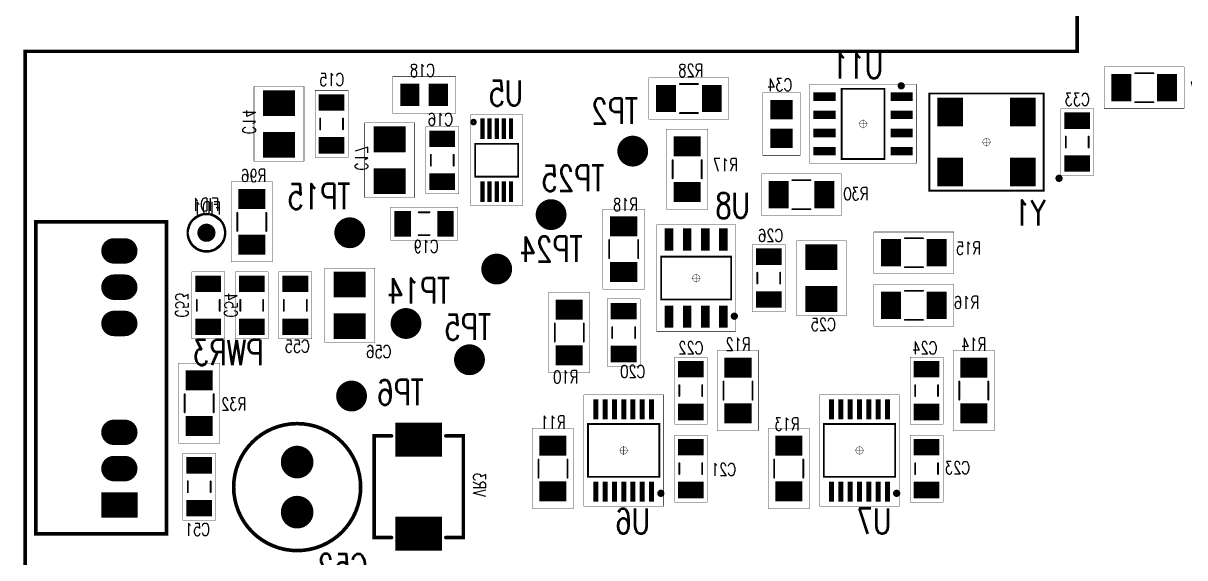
# Model space of a CAD drawing. Extents: x -0.16 to 8.87, y -0.15 to 6.46.
# Drawn here: x -0.005 to 3.197, y 2.604 to 4.078 of the extents above; entities that cross this region are included whole.
import ezdxf
from ezdxf.enums import TextEntityAlignment as Align

# ---------------------------------------------------------------- set-up
doc = ezdxf.new("R2010")
doc.units = 0
doc.linetypes.add('KEEPOUT_10011110$0', pattern=[2, 1, 1])
for name, color, linetype in [('BOARD_OUTLINE_00', 4, 'CONTINUOUS'), ('DRIL_NPLTE_THRU_01', 146, 'CONTINUOUS'), ('DRIL_NPLTE_THRU_02', 3, 'CONTINUOUS'), ('DRIL_NPLTE_THRU_03', 2, 'CONTINUOUS'), ('DRIL_NPLTE_THRU_04', 23, 'CONTINUOUS'), ('DRIL_PLTE_THRU_01', 146, 'CONTINUOUS'), ('DRIL_PLTE_THRU_02', 3, 'CONTINUOUS'), ('DRIL_PLTE_THRU_03', 2, 'CONTINUOUS'), ('DRIL_PLTE_THRU_04', 23, 'CONTINUOUS'), ('DRIL_SYMBOL', 4, 'CONTINUOUS'), ('KEEPOUT_00', 2, 'CONTINUOUS'), ('PADS_BOT', 231, 'CONTINUOUS'), ('PADS_INNER', 130, 'CONTINUOUS'), ('PADS_TOP', 130, 'CONTINUOUS'), ('PART_BOT_2DLINE_26', 43, 'CONTINUOUS'), ('PART_BOT_2DLINE_27', 136, 'CONTINUOUS'), ('PART_BOT_COPPER_21', 112, 'CONTINUOUS'), ('PART_NAME_29', 183, 'CONTINUOUS'), ('PART_NAME_30', 106, 'CONTINUOUS'), ('TAG_00', 4, 'CONTINUOUS'), ('TAG_01', 4, 'CONTINUOUS')]:
    doc.layers.add(name, color=color, linetype=linetype)
doc.styles.add('W0$01', font='simplex', dxfattribs={"width": 0.75})

# ---------------------------------------------------------------- blocks, each defined once
blk = doc.blocks.new('SMOOTH_0$01')
at = {"const_width": 0.005}
blk.add_lwpolyline([(-0.0025, 0, 1), (0.0025, 0, 1)], format="xyb", close=True, dxfattribs=at)
blk = doc.blocks.new('BOARD_3')
at = {"layer": 'BOARD_OUTLINE_00', "const_width": 0.01}
blk.add_lwpolyline([(0, 0), (8.7, 0), (8.7, 4), (5.459, 4), (5.459, 6.316), (2.9, 6.316), (2.9, 4), (0, 4)], close=True, dxfattribs=at)
at = {"layer": 'BOARD_OUTLINE_00'}
for p in [(0, 4), (2.9, 4)]:
    blk.add_blockref('SMOOTH_0$01', p, dxfattribs=at)
blk = doc.blocks.new('PART_BODY_BOT_4')
at = {"layer": 'PART_BOT_2DLINE_26', "const_width": 0.01}
blk.add_lwpolyline([(0.244, 0, 1), (-0.106, 0, 1)], format="xyb", close=True, dxfattribs=at)
blk = doc.blocks.new('DRIL_SYMBOL_0$037')
at = {"layer": 'DRIL_SYMBOL', "const_width": 0.002}
for points in [[(-0.01, 0), (0.01, 0)], [(0, -0.01), (0, 0.01)]]:
    blk.add_lwpolyline(points, dxfattribs=at)
blk = doc.blocks.new('DRIL_HOLE_0$037')
at = {"const_width": 0.0185}
blk.add_lwpolyline([(-0.00925, 0, 1), (0.00925, 0, 1)], format="xyb", close=True, dxfattribs=at)
blk.add_blockref('DRIL_SYMBOL_0$037', (0, 0))
blk = doc.blocks.new('PAD_0')
at = {"const_width": 0.045}
blk.add_lwpolyline([(0, -0.0225, 1), (0, 0.0225, 1)], format="xyb", close=True, dxfattribs=at)
blk = doc.blocks.new('STK_BOT_14')
at = {"layer": 'DRIL_PLTE_THRU_01'}
blk.add_blockref('DRIL_HOLE_0$037', (0, 0), dxfattribs=at)
at = {"layer": 'DRIL_PLTE_THRU_02'}
blk.add_blockref('DRIL_HOLE_0$037', (0, 0), dxfattribs=at)
at = {"layer": 'DRIL_PLTE_THRU_03'}
blk.add_blockref('DRIL_HOLE_0$037', (0, 0), dxfattribs=at)
at = {"layer": 'DRIL_PLTE_THRU_04'}
blk.add_blockref('DRIL_HOLE_0$037', (0, 0), dxfattribs=at)
at = {"layer": 'PADS_BOT'}
blk.add_blockref('PAD_0', (0, 0), dxfattribs=at)
at = {"layer": 'PADS_INNER'}
blk.add_blockref('PAD_0', (0, 0), dxfattribs=at)
at = {"layer": 'PADS_TOP'}
blk.add_blockref('PAD_0', (0, 0), dxfattribs=at)
blk = doc.blocks.new('SYM_BOT_2')
for name, p in [('PART_BODY_BOT_4', (0, 0)), ('STK_BOT_14', (0, 0)), ('STK_BOT_14', (0.138, 0))]:
    blk.add_blockref(name, p)
blk = doc.blocks.new('PART_BOT_2')
blk.add_blockref('SYM_BOT_2', (0, 0))
at = {"layer": 'PART_NAME_29', "style": 'W0$01', "width": 0.75}
blk.add_text('C52', height=0.07, rotation=270, dxfattribs=at).set_placement((-0.185, 0.125), align=Align.CENTER)
blk = doc.blocks.new('SMOOTH_0$001')
at = {"const_width": 0.0005}
blk.add_lwpolyline([(-0.00025, 0, 1), (0.00025, 0, 1)], format="xyb", close=True, dxfattribs=at)
blk = doc.blocks.new('PART_BODY_BOT_6')
at = {"layer": 'PART_BOT_2DLINE_27', "const_width": 0.001}
blk.add_lwpolyline([(0.08661, 0.05118), (0.08661, -0.05118), (-0.08661, -0.05118), (-0.08661, 0.05118)], close=True, dxfattribs=at)
at = {"layer": 'PART_BOT_2DLINE_27'}
for p in [(-0.08661, 0.05118), (0.08661, 0.05118), (-0.08661, -0.05118), (0.08661, -0.05118)]:
    blk.add_blockref('SMOOTH_0$001', p, dxfattribs=at)
blk = doc.blocks.new('DRIL_HOLE_0')
blk.add_lwpolyline([(0, 0, 1), (0, 0, 1)], format="xyb", close=True)
blk = doc.blocks.new('PAD_1')
blk.add_lwpolyline([(0, 0, 1), (0, 0, 1)], format="xyb", close=True)
blk = doc.blocks.new('PAD_2')
at = {"const_width": 0.05315}
blk.add_lwpolyline([(-0.03051, 0), (0.03051, 0)], dxfattribs=at)
blk = doc.blocks.new('STK_BOT_16')
at = {"layer": 'DRIL_NPLTE_THRU_01'}
blk.add_blockref('DRIL_HOLE_0', (0, 0), dxfattribs=at)
at = {"layer": 'DRIL_NPLTE_THRU_02'}
blk.add_blockref('DRIL_HOLE_0', (0, 0), dxfattribs=at)
at = {"layer": 'DRIL_NPLTE_THRU_03'}
blk.add_blockref('DRIL_HOLE_0', (0, 0), dxfattribs=at)
at = {"layer": 'DRIL_NPLTE_THRU_04'}
blk.add_blockref('DRIL_HOLE_0', (0, 0), dxfattribs=at)
at = {"layer": 'PADS_BOT', "rotation": 90}
blk.add_blockref('PAD_2', (0, 0), dxfattribs=at)
at = {"layer": 'PADS_INNER'}
blk.add_blockref('PAD_1', (0, 0), dxfattribs=at)
at = {"layer": 'PADS_TOP'}
blk.add_blockref('PAD_1', (0, 0), dxfattribs=at)
blk = doc.blocks.new('SYM_BOT_4')
for name, p in [('PART_BODY_BOT_6', (0, 0)), ('STK_BOT_16', (-0.03937, 0)), ('STK_BOT_16', (0.03937, 0))]:
    blk.add_blockref(name, p)
blk = doc.blocks.new('PART_BOT_3')
blk.add_blockref('SYM_BOT_4', (0, 0))
at = {"layer": 'PART_NAME_29', "style": 'W0$01', "width": 0.75}
blk.add_text('C18', height=0.035, rotation=180, dxfattribs=at).set_placement((-0.005, -0.05), align=Align.CENTER)
blk = doc.blocks.new('PART_BOT_4')
blk.add_blockref('SYM_BOT_4', (0, 0))
at = {"layer": 'PART_NAME_29', "style": 'W0$01', "width": 0.75}
blk.add_text('C34', height=0.035, rotation=90, dxfattribs=at).set_placement((-0.09, 0.005), align=Align.CENTER)
blk = doc.blocks.new('SMOOTH_0$005')
at = {"const_width": 0.0025}
blk.add_lwpolyline([(-0.00125, 0, 1), (0.00125, 0, 1)], format="xyb", close=True, dxfattribs=at)
blk = doc.blocks.new('PART_BODY_BOT_7')
at = {"layer": 'PART_BOT_2DLINE_26', "const_width": 0.005}
for points in [[(-0.015, 0.0315), (0.015, 0.0315)], [(-0.015, -0.0315), (0.015, -0.0315)]]:
    blk.add_lwpolyline(points, dxfattribs=at)
at = {"layer": 'PART_BOT_2DLINE_27', "const_width": 0.001}
blk.add_lwpolyline([(-0.09252, -0.04528), (0.09252, -0.04528), (0.09252, 0.04528), (-0.09252, 0.04528)], close=True, dxfattribs=at)
at = {"layer": 'PART_BOT_2DLINE_26'}
for p in [(-0.015, 0.0315), (0.015, 0.0315), (-0.015, -0.0315), (0.015, -0.0315)]:
    blk.add_blockref('SMOOTH_0$005', p, dxfattribs=at)
at = {"layer": 'PART_BOT_2DLINE_27'}
for p in [(-0.09252, 0.04528), (0.09252, 0.04528), (-0.09252, -0.04528), (0.09252, -0.04528)]:
    blk.add_blockref('SMOOTH_0$001', p, dxfattribs=at)
blk = doc.blocks.new('PAD_3')
at = {"const_width": 0.0453}
blk.add_lwpolyline([(-0.0354, 0), (0.0354, 0)], dxfattribs=at)
blk = doc.blocks.new('STK_BOT_17')
at = {"layer": 'DRIL_NPLTE_THRU_01'}
blk.add_blockref('DRIL_HOLE_0', (0, 0), dxfattribs=at)
at = {"layer": 'DRIL_NPLTE_THRU_02'}
blk.add_blockref('DRIL_HOLE_0', (0, 0), dxfattribs=at)
at = {"layer": 'DRIL_NPLTE_THRU_03'}
blk.add_blockref('DRIL_HOLE_0', (0, 0), dxfattribs=at)
at = {"layer": 'DRIL_NPLTE_THRU_04'}
blk.add_blockref('DRIL_HOLE_0', (0, 0), dxfattribs=at)
at = {"layer": 'PADS_BOT', "rotation": 90}
blk.add_blockref('PAD_3', (0, 0), dxfattribs=at)
at = {"layer": 'PADS_INNER'}
blk.add_blockref('PAD_1', (0, 0), dxfattribs=at)
at = {"layer": 'PADS_TOP'}
blk.add_blockref('PAD_1', (0, 0), dxfattribs=at)
blk = doc.blocks.new('SYM_BOT_5')
for name, p in [('PART_BODY_BOT_7', (0, 0)), ('STK_BOT_17', (-0.05906, 0)), ('STK_BOT_17', (0.05906, 0))]:
    blk.add_blockref(name, p)
blk = doc.blocks.new('PART_BOT_8')
blk.add_blockref('SYM_BOT_5', (0, 0))
at = {"layer": 'PART_NAME_29', "style": 'W0$01', "width": 0.75}
blk.add_text('C20', height=0.035, rotation=90, dxfattribs=at).set_placement((0.125, -0.025), align=Align.CENTER)
blk = doc.blocks.new('PART_BOT_11')
blk.add_blockref('SYM_BOT_5', (0, 0))
at = {"layer": 'PART_NAME_29', "style": 'W0$01', "width": 0.75}
blk.add_text('C19', height=0.035, dxfattribs=at).set_placement((-0.005, -0.08), align=Align.CENTER)
blk = doc.blocks.new('PART_BOT_24')
blk.add_blockref('SYM_BOT_5', (0, 0))
at = {"layer": 'PART_NAME_29', "style": 'W0$01', "width": 0.75}
blk.add_text('C15', height=0.035, rotation=270, dxfattribs=at).set_placement((0.105, 0), align=Align.CENTER)
blk = doc.blocks.new('PART_BOT_25')
blk.add_blockref('SYM_BOT_5', (0, 0))
at = {"layer": 'PART_NAME_29', "style": 'W0$01', "width": 0.75}
blk.add_text('C16', height=0.035, rotation=90, dxfattribs=at).set_placement((-0.095, 0.005), align=Align.CENTER)
blk = doc.blocks.new('PART_BOT_27')
blk.add_blockref('SYM_BOT_5', (0, 0))
at = {"layer": 'PART_NAME_29', "style": 'W0$01', "width": 0.75}
blk.add_text('C21', height=0.035, rotation=270, dxfattribs=at).set_placement((-0.02, 0.09), align=Align.CENTER)
blk = doc.blocks.new('PART_BOT_28')
blk.add_blockref('SYM_BOT_5', (0, 0))
at = {"layer": 'PART_NAME_29', "style": 'W0$01', "width": 0.75}
blk.add_text('C22', height=0.035, rotation=270, dxfattribs=at).set_placement((0.1, 0), align=Align.CENTER)
blk = doc.blocks.new('PART_BOT_29')
blk.add_blockref('SYM_BOT_5', (0, 0))
at = {"layer": 'PART_NAME_29', "style": 'W0$01', "width": 0.75}
blk.add_text('C23', height=0.035, rotation=270, dxfattribs=at).set_placement((-0.015, 0.085), align=Align.CENTER)
blk = doc.blocks.new('PART_BOT_30')
blk.add_blockref('SYM_BOT_5', (0, 0))
at = {"layer": 'PART_NAME_29', "style": 'W0$01', "width": 0.75}
blk.add_text('C24', height=0.035, rotation=270, dxfattribs=at).set_placement((0.1, -0.005), align=Align.CENTER)
blk = doc.blocks.new('PART_BOT_31')
blk.add_blockref('SYM_BOT_5', (0, 0))
at = {"layer": 'PART_NAME_29', "style": 'W0$01', "width": 0.75}
blk.add_text('C26', height=0.035, rotation=90, dxfattribs=at).set_placement((-0.1, -0.005), align=Align.CENTER)
blk = doc.blocks.new('PART_BOT_36')
blk.add_blockref('SYM_BOT_5', (0, 0))
at = {"layer": 'PART_NAME_29', "style": 'W0$01', "width": 0.75}
blk.add_text('C33', height=0.035, rotation=90, dxfattribs=at).set_placement((-0.1, 0), align=Align.CENTER)
blk = doc.blocks.new('PART_BOT_66')
blk.add_blockref('SYM_BOT_5', (0, 0))
at = {"layer": 'PART_NAME_29', "style": 'W0$01', "width": 0.75}
blk.add_text('C55', height=0.035, rotation=270, dxfattribs=at).set_placement((-0.13, 0.005), align=Align.CENTER)
blk = doc.blocks.new('PART_BOT_87')
blk.add_blockref('SYM_BOT_5', (0, 0))
at = {"layer": 'PART_NAME_29', "style": 'W0$01', "width": 0.75}
blk.add_text('C51', height=0.035, rotation=270, dxfattribs=at).set_placement((-0.135, -0.005), align=Align.CENTER)
blk = doc.blocks.new('PART_BOT_88')
blk.add_blockref('SYM_BOT_5', (0, 0))
at = {"layer": 'PART_NAME_29', "style": 'W0$01', "width": 0.75}
blk.add_text('C54', height=0.035, dxfattribs=at).set_placement((0, -0.075), align=Align.CENTER)
blk = doc.blocks.new('PART_BOT_93')
blk.add_blockref('SYM_BOT_5', (0, 0))
at = {"layer": 'PART_NAME_29', "style": 'W0$01', "width": 0.75}
blk.add_text('C53', height=0.035, dxfattribs=at).set_placement((0, -0.09), align=Align.CENTER)
blk = doc.blocks.new('PART_BODY_BOT_9')
at = {"layer": 'PART_BOT_2DLINE_27', "const_width": 0.001}
blk.add_lwpolyline([(-0.10276, -0.0689), (0.10276, -0.0689), (0.10276, 0.0689), (-0.10276, 0.0689)], close=True, dxfattribs=at)
at = {"layer": 'PART_BOT_2DLINE_27'}
for p in [(-0.10276, 0.0689), (0.10276, 0.0689), (-0.10276, -0.0689), (0.10276, -0.0689)]:
    blk.add_blockref('SMOOTH_0$001', p, dxfattribs=at)
blk = doc.blocks.new('PAD_5')
at = {"const_width": 0.0709}
blk.add_lwpolyline([(-0.0439, 0), (0.0439, 0)], dxfattribs=at)
blk = doc.blocks.new('STK_BOT_19')
at = {"layer": 'DRIL_NPLTE_THRU_01'}
blk.add_blockref('DRIL_HOLE_0', (0, 0), dxfattribs=at)
at = {"layer": 'DRIL_NPLTE_THRU_02'}
blk.add_blockref('DRIL_HOLE_0', (0, 0), dxfattribs=at)
at = {"layer": 'DRIL_NPLTE_THRU_03'}
blk.add_blockref('DRIL_HOLE_0', (0, 0), dxfattribs=at)
at = {"layer": 'DRIL_NPLTE_THRU_04'}
blk.add_blockref('DRIL_HOLE_0', (0, 0), dxfattribs=at)
at = {"layer": 'PADS_BOT', "rotation": 90}
blk.add_blockref('PAD_5', (0, 0), dxfattribs=at)
at = {"layer": 'PADS_INNER'}
blk.add_blockref('PAD_1', (0, 0), dxfattribs=at)
at = {"layer": 'PADS_TOP'}
blk.add_blockref('PAD_1', (0, 0), dxfattribs=at)
blk = doc.blocks.new('SYM_BOT_7')
for name, p in [('PART_BODY_BOT_9', (0, 0)), ('STK_BOT_19', (-0.05748, 0)), ('STK_BOT_19', (0.05748, 0))]:
    blk.add_blockref(name, p)
blk = doc.blocks.new('PART_BOT_115')
blk.add_blockref('SYM_BOT_7', (0, 0))
at = {"layer": 'PART_NAME_29', "style": 'W0$01', "width": 0.75}
blk.add_text('C14', height=0.035, rotation=180, dxfattribs=at).set_placement((-0.005, 0.1), align=Align.CENTER)
blk = doc.blocks.new('PART_BOT_116')
blk.add_blockref('SYM_BOT_7', (0, 0))
at = {"layer": 'PART_NAME_29', "style": 'W0$01', "width": 0.75}
blk.add_text('C17', height=0.035, rotation=180, dxfattribs=at).set_placement((-0.005, 0.095), align=Align.CENTER)
blk = doc.blocks.new('PART_BOT_117')
blk.add_blockref('SYM_BOT_7', (0, 0))
at = {"layer": 'PART_NAME_29', "style": 'W0$01', "width": 0.75}
blk.add_text('C25', height=0.035, rotation=90, dxfattribs=at).set_placement((0.145, -0.005), align=Align.CENTER)
blk = doc.blocks.new('PART_BOT_121')
blk.add_blockref('SYM_BOT_7', (0, 0))
at = {"layer": 'PART_NAME_29', "style": 'W0$01', "width": 0.75}
blk.add_text('C56', height=0.035, rotation=270, dxfattribs=at).set_placement((-0.145, 0.08), align=Align.CENTER)
blk = doc.blocks.new('PART_BODY_BOT_16')
at = {"layer": 'PART_BOT_2DLINE_26', "const_width": 0.01}
blk.add_lwpolyline([(-0.08, 0.13), (0.78, 0.13), (0.78, -0.23), (-0.08, -0.23)], close=True, dxfattribs=at)
at = {"layer": 'PART_BOT_2DLINE_26'}
for p in [(-0.08, 0.13), (0.78, 0.13), (-0.08, -0.23), (0.78, -0.23)]:
    blk.add_blockref('SMOOTH_0$01', p, dxfattribs=at)
blk = doc.blocks.new('PAD_15')
at = {"const_width": 0.035}
blk.add_lwpolyline([(-0.015, -0.0175), (0.015, -0.0175, 1), (0.015, 0.0175), (-0.015, 0.0175, 1)], format="xyb", close=True, dxfattribs=at)
blk = doc.blocks.new('PAD_16')
at = {"const_width": 0.07}
blk.add_lwpolyline([(-0.05, 0), (0.05, 0)], dxfattribs=at)
blk = doc.blocks.new('STK_BOT_33')
at = {"layer": 'DRIL_PLTE_THRU_01'}
blk.add_blockref('DRIL_HOLE_0$037', (0, 0), dxfattribs=at)
at = {"layer": 'DRIL_PLTE_THRU_02'}
blk.add_blockref('DRIL_HOLE_0$037', (0, 0), dxfattribs=at)
at = {"layer": 'DRIL_PLTE_THRU_03'}
blk.add_blockref('DRIL_HOLE_0$037', (0, 0), dxfattribs=at)
at = {"layer": 'DRIL_PLTE_THRU_04'}
blk.add_blockref('DRIL_HOLE_0$037', (0, 0), dxfattribs=at)
at = {"layer": 'PADS_BOT', "rotation": 90}
blk.add_blockref('PAD_16', (0, 0), dxfattribs=at)
at = {"layer": 'PADS_INNER', "rotation": 90}
blk.add_blockref('PAD_15', (0, 0), dxfattribs=at)
at = {"layer": 'PADS_TOP', "rotation": 90}
blk.add_blockref('PAD_16', (0, 0), dxfattribs=at)
blk = doc.blocks.new('STK_BOT_32')
at = {"layer": 'DRIL_PLTE_THRU_01'}
blk.add_blockref('DRIL_HOLE_0$037', (0, 0), dxfattribs=at)
at = {"layer": 'DRIL_PLTE_THRU_02'}
blk.add_blockref('DRIL_HOLE_0$037', (0, 0), dxfattribs=at)
at = {"layer": 'DRIL_PLTE_THRU_03'}
blk.add_blockref('DRIL_HOLE_0$037', (0, 0), dxfattribs=at)
at = {"layer": 'DRIL_PLTE_THRU_04'}
blk.add_blockref('DRIL_HOLE_0$037', (0, 0), dxfattribs=at)
at = {"layer": 'PADS_BOT', "rotation": 90}
blk.add_blockref('PAD_15', (0, 0), dxfattribs=at)
at = {"layer": 'PADS_INNER', "rotation": 90}
blk.add_blockref('PAD_15', (0, 0), dxfattribs=at)
at = {"layer": 'PADS_TOP', "rotation": 90}
blk.add_blockref('PAD_15', (0, 0), dxfattribs=at)
blk = doc.blocks.new('SYM_BOT_14')
for name, p in [('PART_BODY_BOT_16', (0, 0)), ('STK_BOT_33', (0, 0)), ('STK_BOT_32', (0.1, 0)), ('STK_BOT_32', (0.2, 0)), ('STK_BOT_32', (0.5, 0)), ('STK_BOT_32', (0.6, 0)), ('STK_BOT_32', (0.7, 0))]:
    blk.add_blockref(name, p)
blk = doc.blocks.new('PART_BOT_135')
blk.add_blockref('SYM_BOT_14', (0, 0))
at = {"layer": 'PART_NAME_29', "style": 'W0$01', "width": 0.75}
blk.add_text('PWR3', height=0.07, rotation=270, dxfattribs=at).set_placement((0.385, 0.3), align=Align.CENTER)
blk = doc.blocks.new('PART_BODY_BOT_17')
at = {"layer": 'PART_BOT_2DLINE_26', "const_width": 0.01}
for points in [[(-0.14, 0.075), (-0.14, 0.123), (0.14, 0.123), (0.14, 0.075)], [(-0.14, -0.075), (-0.14, -0.123), (0.14, -0.123), (0.14, -0.075)]]:
    blk.add_lwpolyline(points, dxfattribs=at)
at = {"layer": 'PART_BOT_2DLINE_26'}
for p in [(-0.14, 0.123), (0.14, 0.123), (-0.14, 0.075), (0.14, 0.075), (-0.14, -0.075), (0.14, -0.075), (-0.14, -0.123), (0.14, -0.123)]:
    blk.add_blockref('SMOOTH_0$01', p, dxfattribs=at)
blk = doc.blocks.new('PAD_17')
blk.add_lwpolyline([(0, 0), (0, 0)])
blk = doc.blocks.new('PAD_18')
at = {"const_width": 0.094}
blk.add_lwpolyline([(-0.0645, 0), (0.0645, 0)], dxfattribs=at)
blk = doc.blocks.new('STK_BOT_34')
at = {"layer": 'DRIL_NPLTE_THRU_01'}
blk.add_blockref('DRIL_HOLE_0', (0, 0), dxfattribs=at)
at = {"layer": 'DRIL_NPLTE_THRU_02'}
blk.add_blockref('DRIL_HOLE_0', (0, 0), dxfattribs=at)
at = {"layer": 'DRIL_NPLTE_THRU_03'}
blk.add_blockref('DRIL_HOLE_0', (0, 0), dxfattribs=at)
at = {"layer": 'DRIL_NPLTE_THRU_04'}
blk.add_blockref('DRIL_HOLE_0', (0, 0), dxfattribs=at)
at = {"layer": 'PADS_BOT', "rotation": 90}
blk.add_blockref('PAD_18', (0, 0), dxfattribs=at)
at = {"layer": 'PADS_INNER'}
blk.add_blockref('PAD_17', (0, 0), dxfattribs=at)
at = {"layer": 'PADS_TOP'}
blk.add_blockref('PAD_17', (0, 0), dxfattribs=at)
blk = doc.blocks.new('SYM_BOT_15')
for name, p in [('STK_BOT_34', (-0.1295, 0)), ('PART_BODY_BOT_17', (0, 0)), ('STK_BOT_34', (0.1295, 0))]:
    blk.add_blockref(name, p)
blk = doc.blocks.new('PART_BOT_138')
blk.add_blockref('SYM_BOT_15', (0, 0))
at = {"layer": 'PART_NAME_29', "style": 'W0$01', "width": 0.75}
blk.add_text('VR3', height=0.035, dxfattribs=at).set_placement((0.005, 0.15), align=Align.CENTER)
blk = doc.blocks.new('PART_BODY_BOT_20')
at = {"layer": 'PART_BOT_2DLINE_26', "const_width": 0.01}
blk.add_lwpolyline([(-0.1091, 0.064, 1), (-0.1009, 0.064, 1)], format="xyb", close=True, dxfattribs=at)
at = {"layer": 'PART_BOT_2DLINE_26', "const_width": 0.005}
blk.add_lwpolyline([(-0.0453, 0.0591), (0.0453, 0.0591), (0.0453, -0.0591), (-0.0453, -0.0591)], close=True, dxfattribs=at)
at = {"layer": 'PART_BOT_2DLINE_27', "const_width": 0.001}
blk.add_lwpolyline([(-0.126, 0.0709), (0.126, 0.0709), (0.126, -0.0709), (-0.126, -0.0709)], close=True, dxfattribs=at)
at = {"layer": 'PART_BOT_2DLINE_26'}
for p in [(-0.0453, 0.0591), (0.0453, 0.0591), (-0.0453, -0.0591), (0.0453, -0.0591)]:
    blk.add_blockref('SMOOTH_0$005', p, dxfattribs=at)
at = {"layer": 'PART_BOT_2DLINE_27'}
for p in [(-0.126, 0.0709), (0.126, 0.0709), (-0.126, -0.0709), (0.126, -0.0709)]:
    blk.add_blockref('SMOOTH_0$001', p, dxfattribs=at)
blk = doc.blocks.new('PAD_20')
at = {"const_width": 0.0118}
blk.add_lwpolyline([(-0.0285, 0), (0.0285, 0)], dxfattribs=at)
blk = doc.blocks.new('STK_BOT_37')
at = {"layer": 'DRIL_NPLTE_THRU_01'}
blk.add_blockref('DRIL_HOLE_0', (0, 0), dxfattribs=at)
at = {"layer": 'DRIL_NPLTE_THRU_02'}
blk.add_blockref('DRIL_HOLE_0', (0, 0), dxfattribs=at)
at = {"layer": 'DRIL_NPLTE_THRU_03'}
blk.add_blockref('DRIL_HOLE_0', (0, 0), dxfattribs=at)
at = {"layer": 'DRIL_NPLTE_THRU_04'}
blk.add_blockref('DRIL_HOLE_0', (0, 0), dxfattribs=at)
at = {"layer": 'PADS_BOT'}
blk.add_blockref('PAD_20', (0, 0), dxfattribs=at)
at = {"layer": 'PADS_INNER'}
blk.add_blockref('PAD_1', (0, 0), dxfattribs=at)
at = {"layer": 'PADS_TOP'}
blk.add_blockref('PAD_1', (0, 0), dxfattribs=at)
blk = doc.blocks.new('SYM_BOT_18')
for name, p in [('PART_BODY_BOT_20', (0, 0)), ('STK_BOT_37', (-0.0866, 0.0394)), ('STK_BOT_37', (0.0866, 0.0394)), ('STK_BOT_37', (-0.0866, 0.0197)), ('STK_BOT_37', (-0.0866, 0)), ('STK_BOT_37', (0.0866, 0.0197)), ('STK_BOT_37', (0.0866, 0)), ('STK_BOT_37', (-0.0866, -0.0197)), ('STK_BOT_37', (0.0866, -0.0197)), ('STK_BOT_37', (-0.0866, -0.0394)), ('STK_BOT_37', (0.0866, -0.0394))]:
    blk.add_blockref(name, p)
blk = doc.blocks.new('PART_BOT_146')
blk.add_blockref('SYM_BOT_18', (0, 0))
at = {"layer": 'PART_NAME_29', "style": 'W0$01', "width": 0.75}
blk.add_text('U5', height=0.07, rotation=90, dxfattribs=at).set_placement((-0.185, -0.025), align=Align.MIDDLE_CENTER)
blk = doc.blocks.new('PART_BODY_BOT_21')
at = {"layer": 'PART_BOT_2DLINE_26', "const_width": 0.005}
for points in [[(-0.025, 0.04), (0.025, 0.04)], [(-0.025, -0.04), (0.025, -0.04)]]:
    blk.add_lwpolyline(points, dxfattribs=at)
at = {"layer": 'PART_BOT_2DLINE_27', "const_width": 0.001}
blk.add_lwpolyline([(-0.11024, -0.05709), (0.11024, -0.05709), (0.11024, 0.05709), (-0.11024, 0.05709)], close=True, dxfattribs=at)
at = {"layer": 'PART_BOT_2DLINE_26'}
for p in [(-0.025, 0.04), (0.025, 0.04), (-0.025, -0.04), (0.025, -0.04)]:
    blk.add_blockref('SMOOTH_0$005', p, dxfattribs=at)
at = {"layer": 'PART_BOT_2DLINE_27'}
for p in [(-0.11024, 0.05709), (0.11024, 0.05709), (-0.11024, -0.05709), (0.11024, -0.05709)]:
    blk.add_blockref('SMOOTH_0$001', p, dxfattribs=at)
blk = doc.blocks.new('PAD_21')
at = {"const_width": 0.0551}
blk.add_lwpolyline([(-0.0374, 0), (0.0374, 0)], dxfattribs=at)
blk = doc.blocks.new('STK_BOT_39')
at = {"layer": 'DRIL_NPLTE_THRU_01'}
blk.add_blockref('DRIL_HOLE_0', (0, 0), dxfattribs=at)
at = {"layer": 'DRIL_NPLTE_THRU_02'}
blk.add_blockref('DRIL_HOLE_0', (0, 0), dxfattribs=at)
at = {"layer": 'DRIL_NPLTE_THRU_03'}
blk.add_blockref('DRIL_HOLE_0', (0, 0), dxfattribs=at)
at = {"layer": 'DRIL_NPLTE_THRU_04'}
blk.add_blockref('DRIL_HOLE_0', (0, 0), dxfattribs=at)
at = {"layer": 'PADS_BOT', "rotation": 90}
blk.add_blockref('PAD_21', (0, 0), dxfattribs=at)
at = {"layer": 'PADS_INNER'}
blk.add_blockref('PAD_1', (0, 0), dxfattribs=at)
at = {"layer": 'PADS_TOP'}
blk.add_blockref('PAD_1', (0, 0), dxfattribs=at)
blk = doc.blocks.new('SYM_BOT_19')
for name, p in [('STK_BOT_39', (-0.06299, 0)), ('STK_BOT_39', (0.06299, 0)), ('PART_BODY_BOT_21', (0, 0))]:
    blk.add_blockref(name, p)
blk = doc.blocks.new('PART_BOT_147')
blk.add_blockref('SYM_BOT_19', (0, 0))
at = {"layer": 'PART_NAME_29', "style": 'W0$01', "width": 0.75}
blk.add_text('R12', height=0.035, rotation=90, dxfattribs=at).set_placement((-0.11, 0), align=Align.CENTER)
blk = doc.blocks.new('PART_BOT_148')
blk.add_blockref('SYM_BOT_19', (0, 0))
at = {"layer": 'PART_NAME_29', "style": 'W0$01', "width": 0.75}
blk.add_text('R14', height=0.035, rotation=90, dxfattribs=at).set_placement((-0.11, 0), align=Align.CENTER)
blk = doc.blocks.new('PART_BOT_149')
blk.add_blockref('SYM_BOT_19', (0, 0))
at = {"layer": 'PART_NAME_29', "style": 'W0$01', "width": 0.75}
blk.add_text('R18', height=0.035, rotation=90, dxfattribs=at).set_placement((-0.105, -0.005), align=Align.CENTER)
blk = doc.blocks.new('PART_BOT_161')
blk.add_blockref('SYM_BOT_19', (0, 0))
at = {"layer": 'PART_NAME_29', "style": 'W0$01', "width": 0.75}
blk.add_text('R11', height=0.035, rotation=270, dxfattribs=at).set_placement((0.11, 0), align=Align.CENTER)
blk = doc.blocks.new('PART_BOT_162')
blk.add_blockref('SYM_BOT_19', (0, 0))
at = {"layer": 'PART_NAME_29', "style": 'W0$01', "width": 0.75}
blk.add_text('R13', height=0.035, rotation=270, dxfattribs=at).set_placement((0.105, -0.005), align=Align.CENTER)
blk = doc.blocks.new('PART_BOT_170')
blk.add_blockref('SYM_BOT_19', (0, 0))
at = {"layer": 'PART_NAME_29', "style": 'W0$01', "width": 0.75}
blk.add_text('R32', height=0.035, rotation=90, dxfattribs=at).set_placement((0.02, -0.095), align=Align.CENTER)
blk = doc.blocks.new('PART_BOT_185')
blk.add_blockref('SYM_BOT_19', (0, 0))
at = {"layer": 'PART_NAME_29', "style": 'W0$01', "width": 0.75}
blk.add_text('R96', height=0.035, rotation=90, dxfattribs=at).set_placement((-0.11, -0.005), align=Align.CENTER)
blk = doc.blocks.new('PART_BOT_186')
blk.add_blockref('SYM_BOT_19', (0, 0))
at = {"layer": 'PART_NAME_29', "style": 'W0$01', "width": 0.75}
blk.add_text('R17', height=0.035, rotation=270, dxfattribs=at).set_placement((-0.005, 0.105), align=Align.CENTER)
blk = doc.blocks.new('PART_BOT_223')
blk.add_blockref('SYM_BOT_19', (0, 0))
at = {"layer": 'PART_NAME_29', "style": 'W0$01', "width": 0.75}
blk.add_text('R15', height=0.035, rotation=180, dxfattribs=at).set_placement((0.15, 0.005), align=Align.CENTER)
blk = doc.blocks.new('PART_BOT_224')
blk.add_blockref('SYM_BOT_19', (0, 0))
at = {"layer": 'PART_NAME_29', "style": 'W0$01', "width": 0.75}
blk.add_text('R16', height=0.035, dxfattribs=at).set_placement((-0.145, -0.01), align=Align.CENTER)
blk = doc.blocks.new('PART_BOT_231')
blk.add_blockref('SYM_BOT_19', (0, 0))
at = {"layer": 'PART_NAME_29', "style": 'W0$01', "width": 0.75}
blk.add_text('R10', height=0.035, rotation=270, dxfattribs=at).set_placement((-0.14, -0.01), align=Align.CENTER)
blk = doc.blocks.new('PART_BOT_238')
blk.add_blockref('SYM_BOT_19', (0, 0))
at = {"layer": 'PART_NAME_29', "style": 'W0$01', "width": 0.75}
blk.add_text('R27', height=0.035, dxfattribs=at).set_placement((-0.16, -0.02), align=Align.CENTER)
blk = doc.blocks.new('PART_BOT_239')
blk.add_blockref('SYM_BOT_19', (0, 0))
at = {"layer": 'PART_NAME_29', "style": 'W0$01', "width": 0.75}
blk.add_text('R28', height=0.035, rotation=180, dxfattribs=at).set_placement((0.005, -0.06), align=Align.CENTER)
blk = doc.blocks.new('PART_BOT_240')
blk.add_blockref('SYM_BOT_19', (0, 0))
at = {"layer": 'PART_NAME_29', "style": 'W0$01', "width": 0.75}
blk.add_text('R30', height=0.035, dxfattribs=at).set_placement((-0.15, -0.015), align=Align.CENTER)
blk = doc.blocks.new('PART_BODY_BOT_22')
at = {"layer": 'PART_BOT_2DLINE_26', "const_width": 0.005}
blk.add_lwpolyline([(-0.0965, -0.0591), (-0.0965, 0.0591), (0.0965, 0.0591), (0.0965, -0.0591)], close=True, dxfattribs=at)
at = {"layer": 'PART_BOT_2DLINE_26', "const_width": 0.01}
blk.add_lwpolyline([(-0.1, -0.105, 1), (-0.11, -0.105, 1)], format="xyb", close=True, dxfattribs=at)
at = {"layer": 'PART_BOT_2DLINE_27', "const_width": 0.001}
blk.add_lwpolyline([(-0.1083, 0.1476), (0.1083, 0.1476), (0.1083, -0.1476), (-0.1083, -0.1476)], close=True, dxfattribs=at)
for points in [[(0.012, 0), (-0.012, 0)], [(0, 0.012), (0, -0.012)]]:
    blk.add_lwpolyline(points, dxfattribs=at)
blk.add_lwpolyline([(0.01, 0, 1), (-0.01, 0, 1)], format="xyb", close=True, dxfattribs=at)
at = {"layer": 'TAG_00'}
blk.add_lwpolyline([(0, 0), (0, 0)], dxfattribs=at)
at = {"layer": 'TAG_01'}
blk.add_lwpolyline([(0, 0), (0, 0)], dxfattribs=at)
at = {"layer": 'PART_BOT_2DLINE_26'}
for p in [(-0.0965, 0.0591), (0.0965, 0.0591), (-0.0965, -0.0591), (0.0965, -0.0591)]:
    blk.add_blockref('SMOOTH_0$005', p, dxfattribs=at)
at = {"layer": 'PART_BOT_2DLINE_27'}
for p in [(-0.1083, 0.1476), (0.1083, 0.1476), (-0.012, 0), (0, 0.012), (0.012, 0), (0, -0.012), (-0.1083, -0.1476), (0.1083, -0.1476)]:
    blk.add_blockref('SMOOTH_0$001', p, dxfattribs=at)
blk = doc.blocks.new('PAD_22')
at = {"const_width": 0.0236}
blk.add_lwpolyline([(-0.0305, 0), (0.0305, 0)], dxfattribs=at)
blk = doc.blocks.new('STK_BOT_40')
at = {"layer": 'DRIL_NPLTE_THRU_01'}
blk.add_blockref('DRIL_HOLE_0', (0, 0), dxfattribs=at)
at = {"layer": 'DRIL_NPLTE_THRU_02'}
blk.add_blockref('DRIL_HOLE_0', (0, 0), dxfattribs=at)
at = {"layer": 'DRIL_NPLTE_THRU_03'}
blk.add_blockref('DRIL_HOLE_0', (0, 0), dxfattribs=at)
at = {"layer": 'DRIL_NPLTE_THRU_04'}
blk.add_blockref('DRIL_HOLE_0', (0, 0), dxfattribs=at)
at = {"layer": 'PADS_BOT', "rotation": 90}
blk.add_blockref('PAD_22', (0, 0), dxfattribs=at)
at = {"layer": 'PADS_INNER'}
blk.add_blockref('PAD_1', (0, 0), dxfattribs=at)
at = {"layer": 'PADS_TOP'}
blk.add_blockref('PAD_1', (0, 0), dxfattribs=at)
blk = doc.blocks.new('SYM_BOT_20')
for name, p in [('PART_BODY_BOT_22', (0, 0)), ('STK_BOT_40', (-0.075, 0.1063)), ('STK_BOT_40', (-0.025, 0.1063)), ('STK_BOT_40', (0.025, 0.1063)), ('STK_BOT_40', (0.075, 0.1063)), ('STK_BOT_40', (-0.075, -0.1063)), ('STK_BOT_40', (-0.025, -0.1063)), ('STK_BOT_40', (0.025, -0.1063)), ('STK_BOT_40', (0.075, -0.1063))]:
    blk.add_blockref(name, p)
blk = doc.blocks.new('PART_BOT_249')
blk.add_blockref('SYM_BOT_20', (0, 0))
at = {"layer": 'PART_NAME_29', "style": 'W0$01', "width": 0.75}
blk.add_text('U8', height=0.07, dxfattribs=at).set_placement((-0.1, 0.2), align=Align.MIDDLE_CENTER)
blk = doc.blocks.new('PART_BOT_253')
blk.add_blockref('SYM_BOT_20', (0, 0))
at = {"layer": 'PART_NAME_29', "style": 'W0$01', "width": 0.75}
blk.add_text('U11', height=0.07, rotation=90, dxfattribs=at).set_placement((-0.16, 0.015), align=Align.MIDDLE_CENTER)
blk = doc.blocks.new('DRIL_SYMBOL_0$05')
at = {"layer": 'DRIL_SYMBOL', "const_width": 0.002}
for points in [[(-0.01, 0), (0.01, 0)], [(0, -0.01), (0, 0.01)]]:
    blk.add_lwpolyline(points, dxfattribs=at)
blk = doc.blocks.new('DRIL_HOLE_0$05')
at = {"const_width": 0.025}
blk.add_lwpolyline([(-0.0125, 0, 1), (0.0125, 0, 1)], format="xyb", close=True, dxfattribs=at)
blk.add_blockref('DRIL_SYMBOL_0$05', (0, 0))
blk = doc.blocks.new('PAD_29')
at = {"const_width": 0.0425}
blk.add_lwpolyline([(0, -0.02125, 1), (0, 0.02125, 1)], format="xyb", close=True, dxfattribs=at)
blk = doc.blocks.new('STK_BOT_52')
at = {"layer": 'DRIL_PLTE_THRU_01'}
blk.add_blockref('DRIL_HOLE_0$05', (0, 0), dxfattribs=at)
at = {"layer": 'DRIL_PLTE_THRU_02'}
blk.add_blockref('DRIL_HOLE_0$05', (0, 0), dxfattribs=at)
at = {"layer": 'DRIL_PLTE_THRU_03'}
blk.add_blockref('DRIL_HOLE_0$05', (0, 0), dxfattribs=at)
at = {"layer": 'DRIL_PLTE_THRU_04'}
blk.add_blockref('DRIL_HOLE_0$05', (0, 0), dxfattribs=at)
at = {"layer": 'PADS_BOT'}
blk.add_blockref('PAD_29', (0, 0), dxfattribs=at)
at = {"layer": 'PADS_INNER'}
blk.add_blockref('PAD_29', (0, 0), dxfattribs=at)
at = {"layer": 'PADS_TOP'}
blk.add_blockref('PAD_29', (0, 0), dxfattribs=at)
blk = doc.blocks.new('SYM_BOT_30')
blk.add_blockref('STK_BOT_52', (0, 0))
blk = doc.blocks.new('PART_BOT_278')
blk.add_blockref('SYM_BOT_30', (0, 0))
at = {"layer": 'PART_NAME_29', "style": 'W0$01', "width": 0.75}
blk.add_text('TP14', height=0.07, dxfattribs=at).set_placement((-0.035, 0.055), align=Align.CENTER)
blk = doc.blocks.new('PART_BOT_279')
blk.add_blockref('SYM_BOT_30', (0, 0))
at = {"layer": 'PART_NAME_29', "style": 'W0$01', "width": 0.75}
blk.add_text('TP15', height=0.07, dxfattribs=at).set_placement((0.085, 0.065), align=Align.CENTER)
blk = doc.blocks.new('PART_BOT_284')
blk.add_blockref('SYM_BOT_30', (0, 0))
at = {"layer": 'PART_NAME_29', "style": 'W0$01', "width": 0.75}
blk.add_text('TP2', height=0.07, dxfattribs=at).set_placement((0.05, 0.075), align=Align.CENTER)
blk = doc.blocks.new('PART_BOT_289')
blk.add_blockref('SYM_BOT_30', (0, 0))
at = {"layer": 'PART_NAME_29', "style": 'W0$01', "width": 0.75}
blk.add_text('TP24', height=0.07, dxfattribs=at).set_placement((-0.15, 0.02), align=Align.CENTER)
blk = doc.blocks.new('PART_BOT_290')
blk.add_blockref('SYM_BOT_30', (0, 0))
at = {"layer": 'PART_NAME_29', "style": 'W0$01', "width": 0.75}
blk.add_text('TP25', height=0.07, dxfattribs=at).set_placement((-0.06, 0.065), align=Align.CENTER)
blk = doc.blocks.new('PART_BOT_299')
blk.add_blockref('SYM_BOT_30', (0, 0))
at = {"layer": 'PART_NAME_29', "style": 'W0$01', "width": 0.75}
blk.add_text('TP5', height=0.07, dxfattribs=at).set_placement((0.005, 0.055), align=Align.CENTER)
blk = doc.blocks.new('PART_BOT_300')
blk.add_blockref('SYM_BOT_30', (0, 0))
at = {"layer": 'PART_NAME_29', "style": 'W0$01', "width": 0.75}
blk.add_text('TP6', height=0.07, dxfattribs=at).set_placement((-0.135, -0.025), align=Align.CENTER)
blk = doc.blocks.new('PART_BODY_BOT_33')
at = {"layer": 'PART_BOT_2DLINE_26', "const_width": 0.005}
blk.add_lwpolyline([(-0.0984, -0.0728), (-0.0984, 0.0728), (0.0984, 0.0728), (0.0984, -0.0728)], close=True, dxfattribs=at)
at = {"layer": 'PART_BOT_2DLINE_26', "const_width": 0.01}
blk.add_lwpolyline([(-0.0974, -0.1181, 1), (-0.1074, -0.1181, 1)], format="xyb", close=True, dxfattribs=at)
at = {"layer": 'PART_BOT_2DLINE_27', "const_width": 0.001}
blk.add_lwpolyline([(-0.1102, 0.1535), (0.1102, 0.1535), (0.1102, -0.1535), (-0.1102, -0.1535)], close=True, dxfattribs=at)
for points in [[(0.012, 0), (-0.012, 0)], [(0, 0.012), (0, -0.012)]]:
    blk.add_lwpolyline(points, dxfattribs=at)
blk.add_lwpolyline([(0.01, 0, 1), (-0.01, 0, 1)], format="xyb", close=True, dxfattribs=at)
at = {"layer": 'TAG_00'}
blk.add_lwpolyline([(0, 0), (0, 0)], dxfattribs=at)
at = {"layer": 'TAG_01'}
blk.add_lwpolyline([(0, 0), (0, 0)], dxfattribs=at)
at = {"layer": 'PART_BOT_2DLINE_26'}
for p in [(-0.0984, 0.0728), (0.0984, 0.0728), (-0.0984, -0.0728), (0.0984, -0.0728)]:
    blk.add_blockref('SMOOTH_0$005', p, dxfattribs=at)
at = {"layer": 'PART_BOT_2DLINE_27'}
for p in [(-0.1102, 0.1535), (0.1102, 0.1535), (-0.012, 0), (0, 0.012), (0.012, 0), (0, -0.012), (-0.1102, -0.1535), (0.1102, -0.1535)]:
    blk.add_blockref('SMOOTH_0$001', p, dxfattribs=at)
blk = doc.blocks.new('PAD_30')
at = {"const_width": 0.0138}
blk.add_lwpolyline([(-0.0276, 0), (0.0276, 0)], dxfattribs=at)
blk = doc.blocks.new('STK_BOT_53')
at = {"layer": 'DRIL_NPLTE_THRU_01'}
blk.add_blockref('DRIL_HOLE_0', (0, 0), dxfattribs=at)
at = {"layer": 'DRIL_NPLTE_THRU_02'}
blk.add_blockref('DRIL_HOLE_0', (0, 0), dxfattribs=at)
at = {"layer": 'DRIL_NPLTE_THRU_03'}
blk.add_blockref('DRIL_HOLE_0', (0, 0), dxfattribs=at)
at = {"layer": 'DRIL_NPLTE_THRU_04'}
blk.add_blockref('DRIL_HOLE_0', (0, 0), dxfattribs=at)
at = {"layer": 'PADS_BOT', "rotation": 90}
blk.add_blockref('PAD_30', (0, 0), dxfattribs=at)
at = {"layer": 'PADS_INNER'}
blk.add_blockref('PAD_1', (0, 0), dxfattribs=at)
at = {"layer": 'PADS_TOP'}
blk.add_blockref('PAD_1', (0, 0), dxfattribs=at)
blk = doc.blocks.new('SYM_BOT_31')
for name, p in [('PART_BODY_BOT_33', (0, 0)), ('STK_BOT_53', (-0.0768, 0.1132)), ('STK_BOT_53', (-0.0512, 0.1132)), ('STK_BOT_53', (-0.0256, 0.1132)), ('STK_BOT_53', (0, 0.1132)), ('STK_BOT_53', (0.0256, 0.1132)), ('STK_BOT_53', (0.0512, 0.1132)), ('STK_BOT_53', (0.0768, 0.1132)), ('STK_BOT_53', (-0.0768, -0.1132)), ('STK_BOT_53', (-0.0512, -0.1132)), ('STK_BOT_53', (-0.0256, -0.1132)), ('STK_BOT_53', (0, -0.1132)), ('STK_BOT_53', (0.0256, -0.1132)), ('STK_BOT_53', (0.0512, -0.1132)), ('STK_BOT_53', (0.0768, -0.1132))]:
    blk.add_blockref(name, p)
blk = doc.blocks.new('PART_BOT_305')
blk.add_blockref('SYM_BOT_31', (0, 0))
at = {"layer": 'PART_NAME_29', "style": 'W0$01', "width": 0.75}
blk.add_text('U6', height=0.07, dxfattribs=at).set_placement((-0.025, -0.23), align=Align.CENTER)
blk = doc.blocks.new('PART_BOT_307')
blk.add_blockref('SYM_BOT_31', (0, 0))
at = {"layer": 'PART_NAME_29', "style": 'W0$01', "width": 0.75}
blk.add_text('U7', height=0.07, dxfattribs=at).set_placement((-0.04, -0.23), align=Align.CENTER)
blk = doc.blocks.new('PART_BODY_BOT_36')
at = {"layer": 'KEEPOUT_00', "linetype": 'KEEPOUT_10011110$0'}
blk.add_lwpolyline([(0.05, 0, 1), (-0.05, 0, 1)], format="xyb", close=True, dxfattribs=at)
at = {"layer": 'PART_BOT_2DLINE_27', "const_width": 0.005}
blk.add_lwpolyline([(0.0525, 0, 1), (-0.0525, 0, 1)], format="xyb", close=True, dxfattribs=at)
at = {"layer": 'PART_BOT_COPPER_21', "const_width": 0.001}
blk.add_lwpolyline([(0.0495, 0, 1), (-0.0495, 0, 1)], format="xyb", close=True, dxfattribs=at)
blk = doc.blocks.new('PAD_32')
at = {"const_width": 0.025}
blk.add_lwpolyline([(0, -0.0125, 1), (0, 0.0125, 1)], format="xyb", close=True, dxfattribs=at)
blk = doc.blocks.new('STK_BOT_57')
at = {"layer": 'DRIL_NPLTE_THRU_01'}
blk.add_blockref('DRIL_HOLE_0', (0, 0), dxfattribs=at)
at = {"layer": 'DRIL_NPLTE_THRU_02'}
blk.add_blockref('DRIL_HOLE_0', (0, 0), dxfattribs=at)
at = {"layer": 'DRIL_NPLTE_THRU_03'}
blk.add_blockref('DRIL_HOLE_0', (0, 0), dxfattribs=at)
at = {"layer": 'DRIL_NPLTE_THRU_04'}
blk.add_blockref('DRIL_HOLE_0', (0, 0), dxfattribs=at)
at = {"layer": 'PADS_BOT'}
blk.add_blockref('PAD_32', (0, 0), dxfattribs=at)
at = {"layer": 'PADS_INNER'}
blk.add_blockref('PAD_17', (0, 0), dxfattribs=at)
at = {"layer": 'PADS_TOP'}
blk.add_blockref('PAD_17', (0, 0), dxfattribs=at)
blk = doc.blocks.new('SYM_BOT_34')
for name in ['PART_BODY_BOT_36', 'STK_BOT_57']:
    blk.add_blockref(name, (0, 0))
blk = doc.blocks.new('PART_BOT_310')
blk.add_blockref('SYM_BOT_34', (0, 0))
at = {"layer": 'PART_NAME_29', "style": 'W0$01', "width": 0.75}
blk.add_text('FID1', height=0.035, dxfattribs=at).set_placement((-0.04, 0.05))
at = {"layer": 'PART_NAME_30', "style": 'W0$01', "width": 0.75}
blk.add_text('FID1', height=0.035, dxfattribs=at).set_placement((0.0025, 0.06), align=Align.CENTER)
blk = doc.blocks.new('PART_BODY_BOT_46')
at = {"layer": 'PART_BOT_2DLINE_26', "const_width": 0.005}
blk.add_lwpolyline([(-0.1339, 0.1575), (0.1339, 0.1575), (0.1339, -0.1575), (-0.1339, -0.1575)], close=True, dxfattribs=at)
at = {"layer": 'PART_BOT_2DLINE_26', "const_width": 0.01}
blk.add_lwpolyline([(0.105, -0.2, 1), (0.095, -0.2, 1)], format="xyb", close=True, dxfattribs=at)
at = {"layer": 'PART_BOT_2DLINE_27', "const_width": 0.001}
for points in [[(0.012, 0), (-0.012, 0)], [(0, 0.012), (0, -0.012)]]:
    blk.add_lwpolyline(points, dxfattribs=at)
blk.add_lwpolyline([(0.01, 0, 1), (-0.01, 0, 1)], format="xyb", close=True, dxfattribs=at)
at = {"layer": 'TAG_00'}
blk.add_lwpolyline([(0, 0), (0, 0)], dxfattribs=at)
at = {"layer": 'TAG_01'}
blk.add_lwpolyline([(0, 0), (0, 0)], dxfattribs=at)
at = {"layer": 'PART_BOT_2DLINE_26'}
for p in [(-0.1339, 0.1575), (0.1339, 0.1575), (-0.1339, -0.1575), (0.1339, -0.1575)]:
    blk.add_blockref('SMOOTH_0$005', p, dxfattribs=at)
at = {"layer": 'PART_BOT_2DLINE_27'}
for p in [(-0.012, 0), (0, 0.012), (0.012, 0), (0, -0.012)]:
    blk.add_blockref('SMOOTH_0$001', p, dxfattribs=at)
blk = doc.blocks.new('PAD_36')
at = {"const_width": 0.0709}
blk.add_lwpolyline([(-0.0394, 0), (0.0394, 0)], dxfattribs=at)
blk = doc.blocks.new('STK_BOT_86')
at = {"layer": 'DRIL_NPLTE_THRU_01'}
blk.add_blockref('DRIL_HOLE_0', (0, 0), dxfattribs=at)
at = {"layer": 'DRIL_NPLTE_THRU_02'}
blk.add_blockref('DRIL_HOLE_0', (0, 0), dxfattribs=at)
at = {"layer": 'DRIL_NPLTE_THRU_03'}
blk.add_blockref('DRIL_HOLE_0', (0, 0), dxfattribs=at)
at = {"layer": 'DRIL_NPLTE_THRU_04'}
blk.add_blockref('DRIL_HOLE_0', (0, 0), dxfattribs=at)
at = {"layer": 'PADS_BOT'}
blk.add_blockref('PAD_36', (0, 0), dxfattribs=at)
at = {"layer": 'PADS_INNER'}
blk.add_blockref('PAD_1', (0, 0), dxfattribs=at)
at = {"layer": 'PADS_TOP'}
blk.add_blockref('PAD_1', (0, 0), dxfattribs=at)
blk = doc.blocks.new('SYM_BOT_39')
for name, p in [('STK_BOT_86', (-0.0827, 0.1)), ('PART_BODY_BOT_46', (0, 0)), ('STK_BOT_86', (0.0827, 0.1)), ('STK_BOT_86', (-0.0827, -0.1)), ('STK_BOT_86', (0.0827, -0.1))]:
    blk.add_blockref(name, p)
blk = doc.blocks.new('PART_BOT_324')
blk.add_blockref('SYM_BOT_39', (0, 0))
at = {"layer": 'PART_NAME_29', "style": 'W0$01', "width": 0.75}
blk.add_text('Y1', height=0.07, rotation=90, dxfattribs=at).set_placement((0.23, -0.12), align=Align.CENTER)

msp = doc.modelspace()

# ---------------------------------------------------------------- block references
msp.add_blockref('BOARD_3', (0, 0))
at = {"xscale": -1}
for name, p, rotation in [('PART_BOT_253', (2.31, 3.8), -270), ('PART_BOT_24', (0.845, 3.8), -90), ('PART_BOT_3', (1.1, 3.88), -180), ('PART_BOT_239', (1.83, 3.87), -180), ('PART_BOT_146', (1.3, 3.7), -270), ('PART_BOT_4', (2.085, 3.8), -270), ('PART_BOT_324', (2.65, 3.75), -270), ('PART_BOT_115', (0.7, 3.8), -270), ('PART_BOT_36', (2.9, 3.75), -270), ('PART_BOT_25', (1.15, 3.7), -270), ('PART_BOT_116', (1.005, 3.7), -270), ('PART_BOT_186', (1.825, 3.675), -90), ('PART_BOT_185', (0.625, 3.53), -270), ('PART_BOT_149', (1.65, 3.455), -270), ('PART_BOT_135', (0.26, 2.75), -90), ('PART_BOT_31', (2.05, 3.375), -270), ('PART_BOT_223', (2.45, 3.445), -180), ('PART_BOT_117', (2.195, 3.375), -270), ('PART_BOT_121', (0.895, 3.3), -90), ('PART_BOT_93', (0.505, 3.3), -90), ('PART_BOT_88', (0.625, 3.3), -90), ('PART_BOT_66', (0.745, 3.3), -90), ('PART_BOT_231', (1.5, 3.225), -90), ('PART_BOT_8', (1.65, 3.225), -270), ('PART_BOT_147', (1.965, 3.065), -270), ('PART_BOT_148', (2.615, 3.065), -270), ('PART_BOT_28', (1.835, 3.065), -90), ('PART_BOT_30', (2.485, 3.065), -90), ('PART_BOT_170', (0.48, 3.03), -270), ('PART_BOT_2', (0.75, 2.73), -90), ('PART_BOT_161', (1.455, 2.85), -90), ('PART_BOT_162', (2.105, 2.85), -90), ('PART_BOT_138', (1.085, 2.8), -90), ('PART_BOT_27', (1.835, 2.85), -90), ('PART_BOT_29', (2.485, 2.85), -90), ('PART_BOT_87', (0.48, 2.8), -90)]:
    msp.add_blockref(name, p, dxfattribs=dict(at, rotation=rotation))
for name, p in [('PART_BOT_238', (3.085, 3.9)), ('PART_BOT_284', (1.675, 3.725)), ('PART_BOT_290', (1.45, 3.55)), ('PART_BOT_240', (2.14, 3.605)), ('PART_BOT_279', (0.895, 3.5)), ('PART_BOT_310', (0.5, 3.5)), ('PART_BOT_249', (1.85, 3.375)), ('PART_BOT_11', (1.1, 3.525)), ('PART_BOT_289', (1.3, 3.4)), ('PART_BOT_278', (1.05, 3.25)), ('PART_BOT_224', (2.45, 3.3)), ('PART_BOT_299', (1.225, 3.15)), ('PART_BOT_300', (0.9, 3.05)), ('PART_BOT_305', (1.65, 2.9)), ('PART_BOT_307', (2.3, 2.9))]:
    msp.add_blockref(name, p, dxfattribs=at)

doc.saveas('drawing.dxf')
